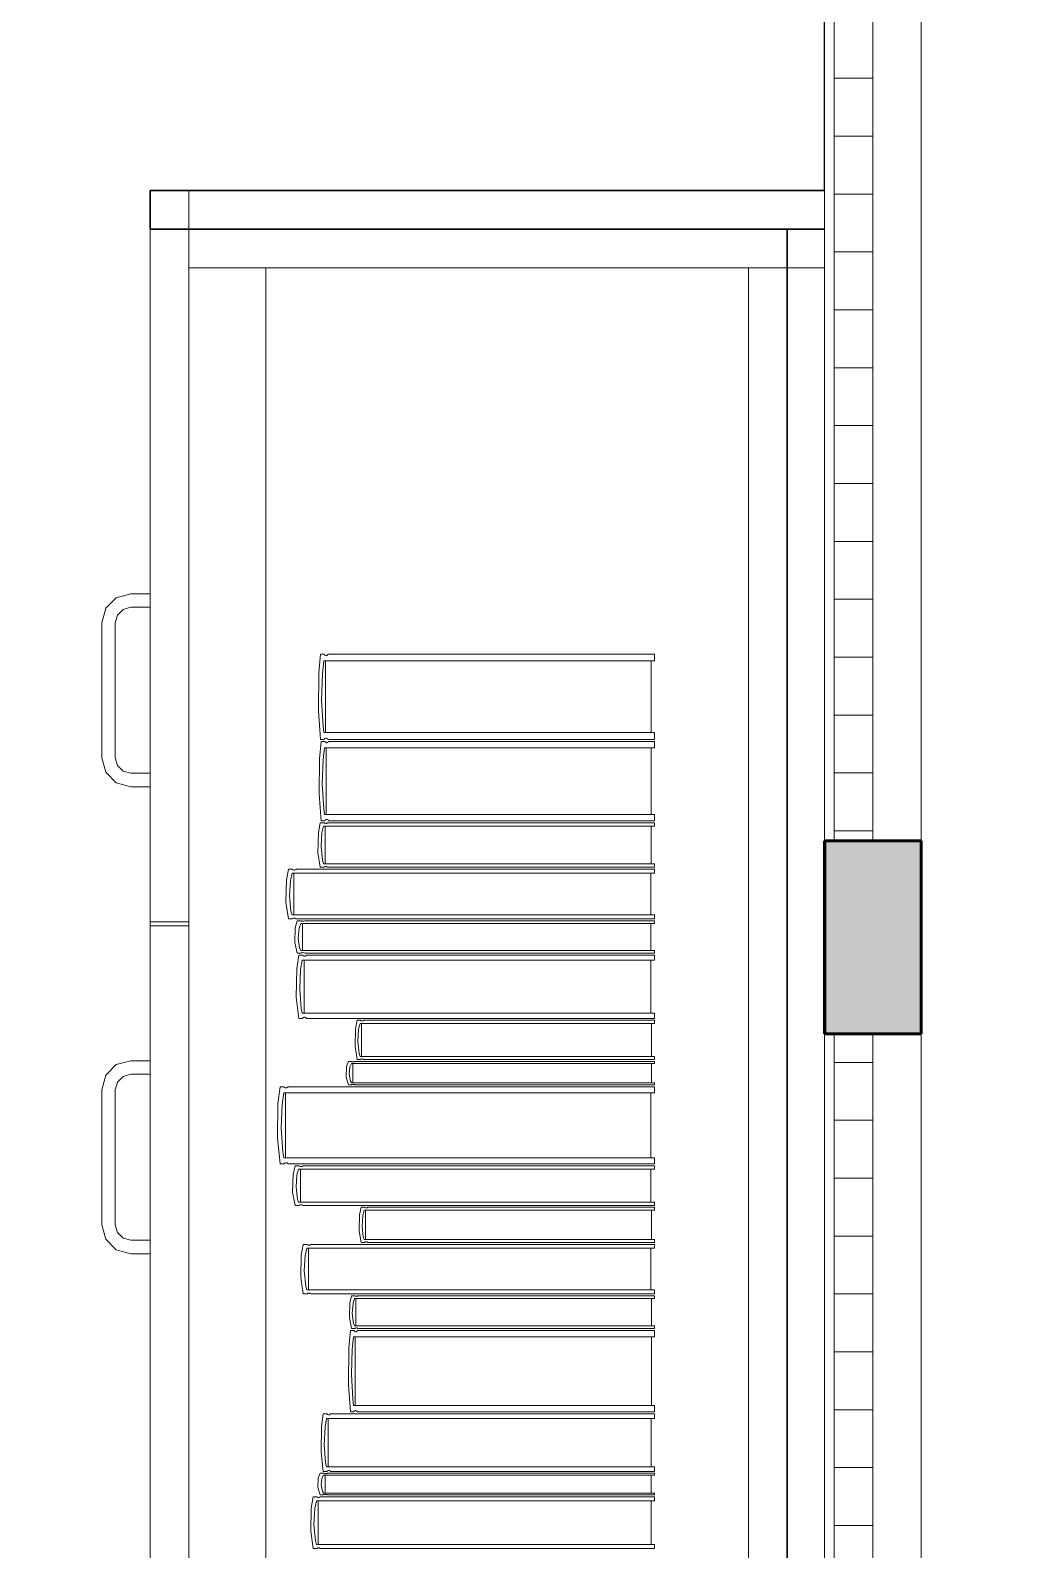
# Model space of a CAD drawing. Header units: inches. Extents: x -38 to 5698, y -33 to 92.
# Drawn here: x 211.709 to 212.224, y 13.758 to 14.545 of the extents above; entities that cross this region are included whole.
import ezdxf

# ---------------------------------------------------------------- set-up
doc = ezdxf.new("R2010")
doc.units = ezdxf.units.IN
doc.header["$MEASUREMENT"] = 0
doc.set_wipeout_variables(frame=1)
doc.linetypes.add('Wipeout_Contour', pattern=[1, 0, -1])
for name, color, linetype in [('02 _ ARQ _ ZON _ Espacio.3D', 7, 'Continuous'), ('Acabado - Muros', 7, 'Continuous'), ('Interior - Mobiliario', 7, 'Continuous')]:
    doc.layers.add(name, color=color, linetype=linetype)
pattern_1 = [(0, (185.000023, 3e-09), (0, 0.03), [])]

msp = doc.modelspace()

# ---------------------------------------------------------------- linework, layer by layer
at = {"layer": '02 _ ARQ _ ZON _ Espacio.3D', "color": 254, "linetype": 'Continuous', "lineweight": 0, "flags": 128}
for points in [[(208.57001, 16.1), (208.07001, 16.1), (208.07003, 17.35), (205.07001, 17.35), (205.07001, 6.44999), (207.52274, 6.45028), (207.52274, 7.7), (207.75274, 7.7), (208.07001, 7.7), (208.07001, 8.1), (208.57001, 8.1), (208.57001, 7.2), (207.66612, 7.2), (207.66612, 6.45), (212.11979, 6.45001), (212.11979, 7.7005), (212.11979, 17.34979), (208.96999, 17.34979), (208.96999, 16.90009), (208.57001, 16.9)], [(212.17001, 7.7005), (212.22521, 7.7005), (212.22495, 6.2005), (216.8495, 6.19969), (216.8495, 7.6997), (217.0795, 7.69965), (217.07956, 7.69965), (217.0795, 7.35001), (219.2295, 7.35), (219.22951, 17.15), (215.57001, 17.15), (215.57001, 16.9), (215.57001, 16.5), (215.07001, 16.5), (215.07001, 16.9), (215.07001, 17.34961), (212.17001, 17.34961)]]:
    msp.add_lwpolyline(points, close=True, dxfattribs=at)
at = {"layer": 'Interior - Mobiliario', "color": 175, "linetype": 'Continuous', "lineweight": 13}
for p, q in [((212.10058, 14.44184), (211.79058, 14.44184)), ((211.79058, 14.44184), (211.79058, 12.98184)), ((212.10058, 12.98184), (212.10058, 14.44184)), ((211.83058, 14.42184), (211.79058, 14.42184)), ((211.79058, 14.42184), (211.79058, 13.00184)), ((212.08058, 14.42184), (211.83058, 14.42184)), ((211.83058, 13.00184), (211.83058, 14.42184)), ((212.08058, 14.42184), (212.08058, 13.00184)), ((211.74759, 14.24534), (211.75308, 14.25083)), ((211.75308, 14.25083), (211.76058, 14.25284)), ((211.76058, 14.25284), (211.77058, 14.25284)), ((211.77058, 14.25284), (211.77058, 14.24584)), ((211.74558, 14.23784), (211.74759, 14.24534)), ((211.75658, 14.24477), (211.75365, 14.24184)), ((211.76058, 14.24584), (211.75658, 14.24477)), ((211.77058, 14.24584), (211.76058, 14.24584)), ((211.74558, 14.16784), (211.74558, 14.23784)), ((211.75365, 14.24184), (211.75258, 14.23784)), ((211.75258, 14.23784), (211.75258, 14.16784)), ((211.85896, 14.22157), (211.85801, 14.21188)), ((211.86084, 14.22157), (211.85896, 14.22157)), ((211.86093, 14.22139), (211.86084, 14.22157)), ((211.86115, 14.22113), (211.86093, 14.22139)), ((211.86139, 14.22094), (211.86115, 14.22113)), ((211.86164, 14.22084), (211.86139, 14.22094)), ((211.8619, 14.22083), (211.86164, 14.22084)), ((211.86215, 14.22091), (211.8619, 14.22083)), ((211.86239, 14.22108), (211.86215, 14.22091)), ((211.86261, 14.22133), (211.86239, 14.22108)), ((211.86275, 14.22157), (211.86261, 14.22133)), ((212.03192, 14.22157), (211.86275, 14.22157)), ((212.03192, 14.21803), (212.03192, 14.22157)), ((211.85801, 14.21188), (211.8578, 14.19212)), ((211.85945, 14.19781), (211.85989, 14.21141)), ((211.85989, 14.21141), (211.86069, 14.21803)), ((211.86069, 14.21803), (212.03192, 14.21803)), ((211.86155, 14.21803), (211.86155, 14.18092)), ((212.03019, 14.18092), (212.03019, 14.21803)), ((211.86018, 14.18427), (211.85945, 14.19781)), ((211.8578, 14.19212), (211.85896, 14.17738)), ((211.86069, 14.18092), (211.86018, 14.18427)), ((212.03192, 14.18092), (211.86069, 14.18092)), ((212.03192, 14.17738), (212.03192, 14.18092)), ((211.85931, 14.17638), (211.85836, 14.16736)), ((211.85896, 14.17738), (211.86084, 14.17738)), ((211.86118, 14.17638), (211.85931, 14.17638)), ((211.86024, 14.16693), (211.86103, 14.17309)), ((211.86084, 14.17738), (211.86098, 14.17762)), ((211.86098, 14.17762), (211.8612, 14.17787)), ((211.86103, 14.17309), (212.03192, 14.17309)), ((211.86128, 14.17622), (211.86118, 14.17638)), ((211.8612, 14.17787), (211.86145, 14.17804)), ((211.8615, 14.17597), (211.86128, 14.17622)), ((211.86145, 14.17804), (211.8617, 14.17812)), ((211.86173, 14.1758), (211.8615, 14.17597)), ((211.8617, 14.17812), (211.86195, 14.17811)), ((211.86198, 14.1757), (211.86173, 14.1758)), ((211.8619, 14.17309), (211.8619, 14.13852)), ((211.86195, 14.17811), (211.8622, 14.17801)), ((211.86224, 14.17569), (211.86198, 14.1757)), ((211.8622, 14.17801), (211.86244, 14.17782)), ((211.86249, 14.17577), (211.86224, 14.17569)), ((211.86244, 14.17782), (211.86266, 14.17755)), ((211.86273, 14.17593), (211.86249, 14.17577)), ((211.86266, 14.17755), (211.86275, 14.17738)), ((211.86295, 14.17616), (211.86273, 14.17593)), ((211.86275, 14.17738), (212.03192, 14.17738)), ((211.86309, 14.17638), (211.86295, 14.17616)), ((212.03192, 14.17638), (211.86309, 14.17638)), ((212.0302, 14.13852), (212.0302, 14.17309)), ((212.03192, 14.17309), (212.03192, 14.17638)), ((211.74759, 14.16034), (211.74558, 14.16784)), ((211.75258, 14.16784), (211.75365, 14.16384)), ((211.85836, 14.16736), (211.85815, 14.14895)), ((211.8598, 14.15426), (211.86024, 14.16693)), ((211.75308, 14.15485), (211.74759, 14.16034)), ((211.75365, 14.16384), (211.75658, 14.16091)), ((211.75658, 14.16091), (211.76058, 14.15984)), ((211.76058, 14.15984), (211.77058, 14.15984)), ((211.77058, 14.15984), (211.77058, 14.15284)), ((211.76058, 14.15284), (211.75308, 14.15485)), ((211.77058, 14.15284), (211.76058, 14.15284)), ((211.85815, 14.14895), (211.85931, 14.13522)), ((211.86052, 14.14164), (211.8598, 14.15426)), ((211.86103, 14.13852), (211.86052, 14.14164)), ((211.85872, 14.13422), (211.85777, 14.12916)), ((211.8606, 14.13422), (211.85872, 14.13422)), ((211.85931, 14.13522), (211.86118, 14.13522)), ((211.8607, 14.13413), (211.8606, 14.13422)), ((211.86092, 14.13399), (211.8607, 14.13413)), ((211.86115, 14.1339), (211.86092, 14.13399)), ((212.03192, 14.13852), (211.86103, 14.13852)), ((211.8614, 14.13384), (211.86115, 14.1339)), ((211.86118, 14.13522), (211.86132, 14.13544)), ((211.86132, 14.13544), (211.86155, 14.13568)), ((211.86166, 14.13384), (211.8614, 14.13384)), ((211.86155, 14.13568), (211.86179, 14.13584)), ((211.86191, 14.13388), (211.86166, 14.13384)), ((211.86179, 14.13584), (211.86204, 14.13591)), ((211.86215, 14.13397), (211.86191, 14.13388)), ((211.86204, 14.13591), (211.86229, 14.1359)), ((211.86238, 14.1341), (211.86215, 14.13397)), ((211.86229, 14.1359), (211.86254, 14.13581)), ((211.86252, 14.13422), (211.86238, 14.1341)), ((212.03192, 14.13422), (211.86252, 14.13422)), ((211.86254, 14.13581), (211.86278, 14.13563)), ((211.86278, 14.13563), (211.863, 14.13538)), ((211.863, 14.13538), (211.86309, 14.13522)), ((211.86309, 14.13522), (212.03192, 14.13522)), ((212.03192, 14.13522), (212.03192, 14.13852)), ((212.03192, 14.13238), (212.03192, 14.13422)), ((211.85777, 14.12916), (211.85755, 14.11883)), ((211.85921, 14.12181), (211.85965, 14.12892)), ((211.85965, 14.12892), (211.86045, 14.13238)), ((211.86045, 14.13238), (212.03192, 14.13238)), ((211.86132, 14.13238), (211.86132, 14.11298)), ((212.03019, 14.11298), (212.03019, 14.13238)), ((211.85755, 14.11883), (211.85872, 14.11113)), ((211.85994, 14.11473), (211.85921, 14.12181)), ((211.84222, 14.11013), (211.84119, 14.10449)), ((211.84429, 14.11013), (211.84222, 14.11013)), ((211.84439, 14.11003), (211.84429, 14.11013)), ((211.84463, 14.10987), (211.84439, 14.11003)), ((211.84489, 14.10977), (211.84463, 14.10987)), ((211.84517, 14.10971), (211.84489, 14.10977)), ((211.84545, 14.1097), (211.84517, 14.10971)), ((211.84572, 14.10975), (211.84545, 14.1097)), ((211.84599, 14.10985), (211.84572, 14.10975)), ((211.84623, 14.10999), (211.84599, 14.10985)), ((211.84639, 14.11013), (211.84623, 14.10999)), ((212.03192, 14.11013), (211.84639, 14.11013)), ((211.85872, 14.11113), (211.8606, 14.11113)), ((211.86045, 14.11298), (211.85994, 14.11473)), ((212.03192, 14.11298), (211.86045, 14.11298)), ((211.8606, 14.11113), (211.86074, 14.11126)), ((211.86074, 14.11126), (211.86097, 14.11139)), ((211.86097, 14.11139), (211.86121, 14.11147)), ((211.86121, 14.11147), (211.86146, 14.11152)), ((211.86146, 14.11152), (211.86172, 14.11151)), ((211.86172, 14.11151), (211.86197, 14.11146)), ((211.86197, 14.11146), (211.8622, 14.11136)), ((211.8622, 14.11136), (211.86242, 14.11122)), ((211.86242, 14.11122), (211.86252, 14.11113)), ((211.86252, 14.11113), (212.03192, 14.11113)), ((212.03192, 14.11113), (212.03192, 14.11298)), ((212.03192, 14.10807), (212.03192, 14.11013)), ((211.84119, 14.10449), (211.84095, 14.09297)), ((211.84277, 14.09629), (211.84325, 14.10422)), ((211.84325, 14.10422), (211.84412, 14.10807)), ((211.84412, 14.10807), (212.03192, 14.10807)), ((211.84507, 14.10807), (211.84507, 14.08645)), ((212.03003, 14.08645), (212.03003, 14.10807)), ((211.84356, 14.0884), (211.84277, 14.09629)), ((211.84095, 14.09297), (211.84222, 14.08439)), ((211.84412, 14.08645), (211.84356, 14.0884)), ((212.03192, 14.08645), (211.84412, 14.08645)), ((212.03192, 14.08439), (212.03192, 14.08645)), ((211.77058, 14.08284), (211.79058, 14.08284)), ((211.77058, 13.72184), (211.77058, 14.08084)), ((211.77058, 14.08084), (211.79058, 14.08084)), ((211.79058, 13.72184), (211.79058, 14.08084)), ((211.84222, 14.08439), (211.84429, 14.08439)), ((211.84429, 14.08439), (211.84444, 14.08453)), ((211.84444, 14.08453), (211.84469, 14.08468)), ((211.84469, 14.08468), (211.84495, 14.08477)), ((211.84495, 14.08477), (211.84523, 14.08482)), ((211.84523, 14.08482), (211.84551, 14.08481)), ((211.84551, 14.08481), (211.84578, 14.08476)), ((211.84575, 14.07971), (211.84552, 14.07222)), ((211.84677, 14.08339), (211.84575, 14.07971)), ((211.84578, 14.08476), (211.84604, 14.08465)), ((211.84604, 14.08465), (211.84628, 14.08449)), ((211.84628, 14.08449), (211.84639, 14.08439)), ((211.84639, 14.08439), (212.03192, 14.08439)), ((211.84878, 14.08339), (211.84677, 14.08339)), ((211.8473, 14.07438), (211.84777, 14.07954)), ((211.84777, 14.07954), (211.84862, 14.08205)), ((211.84862, 14.08205), (212.03192, 14.08205)), ((211.84888, 14.08332), (211.84878, 14.08339)), ((211.84912, 14.08322), (211.84888, 14.08332)), ((211.84937, 14.08315), (211.84912, 14.08322)), ((211.84964, 14.08311), (211.84937, 14.08315)), ((211.84954, 14.08205), (211.84954, 14.06797)), ((211.84991, 14.08311), (211.84964, 14.08311)), ((211.85018, 14.08314), (211.84991, 14.08311)), ((211.85044, 14.0832), (211.85018, 14.08314)), ((211.85068, 14.0833), (211.85044, 14.0832)), ((211.85083, 14.08339), (211.85068, 14.0833)), ((212.03192, 14.08339), (211.85083, 14.08339)), ((212.03007, 14.06797), (212.03007, 14.08205)), ((212.03192, 14.08205), (212.03192, 14.08339)), ((211.84552, 14.07222), (211.84677, 14.06662)), ((211.84807, 14.06924), (211.8473, 14.07438)), ((211.84758, 14.06562), (211.84657, 14.05843)), ((211.84677, 14.06662), (211.84878, 14.06662)), ((211.84959, 14.06562), (211.84758, 14.06562)), ((211.84862, 14.06797), (211.84807, 14.06924)), ((211.84858, 14.05809), (211.84943, 14.063)), ((212.03192, 14.06797), (211.84862, 14.06797)), ((211.84878, 14.06662), (211.84893, 14.06671)), ((211.84893, 14.06671), (211.84917, 14.06681)), ((211.84917, 14.06681), (211.84943, 14.06687)), ((211.84943, 14.06687), (211.8497, 14.0669)), ((211.84943, 14.063), (212.03192, 14.063)), ((211.84969, 14.0655), (211.84959, 14.06562)), ((211.84992, 14.0653), (211.84969, 14.0655)), ((211.8497, 14.0669), (211.84997, 14.0669)), ((211.85018, 14.06516), (211.84992, 14.0653)), ((211.84997, 14.0669), (211.85024, 14.06686)), ((211.85044, 14.06508), (211.85018, 14.06516)), ((211.85024, 14.06686), (211.85049, 14.06679)), ((211.85035, 14.063), (211.85035, 14.03545)), ((211.85071, 14.06508), (211.85044, 14.06508)), ((211.85049, 14.06679), (211.85073, 14.06669)), ((211.85098, 14.06514), (211.85071, 14.06508)), ((211.85073, 14.06669), (211.85083, 14.06662)), ((211.85083, 14.06662), (212.03192, 14.06662)), ((211.85124, 14.06526), (211.85098, 14.06514)), ((211.85148, 14.06545), (211.85124, 14.06526)), ((211.85163, 14.06562), (211.85148, 14.06545)), ((212.03192, 14.06562), (211.85163, 14.06562)), ((212.03008, 14.03545), (212.03008, 14.063)), ((212.03192, 14.06662), (212.03192, 14.06797)), ((212.03192, 14.063), (212.03192, 14.06562)), ((211.84657, 14.05843), (211.84635, 14.04376)), ((211.84811, 14.04799), (211.84858, 14.05809)), ((211.84888, 14.03794), (211.84811, 14.04799)), ((211.84635, 14.04376), (211.84758, 14.03283)), ((211.84758, 14.03283), (211.84959, 14.03283)), ((211.84943, 14.03545), (211.84888, 14.03794)), ((212.03192, 14.03545), (211.84943, 14.03545)), ((211.84959, 14.03283), (211.84974, 14.033)), ((211.84974, 14.033), (211.84998, 14.03319)), ((211.84998, 14.03319), (211.85023, 14.03331)), ((211.85023, 14.03331), (211.8505, 14.03337)), ((211.8505, 14.03337), (211.85077, 14.03337)), ((211.85077, 14.03337), (211.85104, 14.03329)), ((211.85104, 14.03329), (211.85129, 14.03315)), ((211.85129, 14.03315), (211.85153, 14.03295)), ((211.85153, 14.03295), (211.85163, 14.03283)), ((211.85163, 14.03283), (212.03192, 14.03283)), ((211.87781, 14.03183), (211.87697, 14.02736)), ((211.87949, 14.03183), (211.87781, 14.03183)), ((211.87957, 14.03175), (211.87949, 14.03183)), ((211.87977, 14.03162), (211.87957, 14.03175)), ((211.87998, 14.03154), (211.87977, 14.03162)), ((211.8802, 14.03149), (211.87998, 14.03154)), ((211.88043, 14.03149), (211.8802, 14.03149)), ((211.88065, 14.03152), (211.88043, 14.03149)), ((211.88087, 14.0316), (211.88065, 14.03152)), ((211.88107, 14.03172), (211.88087, 14.0316)), ((211.88119, 14.03183), (211.88107, 14.03172)), ((212.03192, 14.03183), (211.88119, 14.03183)), ((212.03192, 14.03283), (212.03192, 14.03545)), ((212.03192, 14.0302), (212.03192, 14.03183)), ((211.87697, 14.02736), (211.87678, 14.01824)), ((211.87825, 14.02087), (211.87864, 14.02714)), ((211.87864, 14.02714), (211.87935, 14.0302)), ((211.87935, 14.0302), (212.03192, 14.0302)), ((211.88012, 14.0302), (211.88012, 14.01308)), ((212.03038, 14.01308), (212.03038, 14.0302)), ((211.87678, 14.01824), (211.87781, 14.01145)), ((211.87889, 14.01462), (211.87825, 14.02087)), ((211.87935, 14.01308), (211.87889, 14.01462)), ((211.75308, 14.00883), (211.74759, 14.00334)), ((211.76058, 14.01084), (211.75308, 14.00883)), ((211.77058, 14.01084), (211.76058, 14.01084)), ((211.77058, 14.00384), (211.77058, 14.01084)), ((211.87243, 14.00781), (211.87223, 14.00242)), ((211.8733, 14.01045), (211.87243, 14.00781)), ((211.87502, 14.01045), (211.8733, 14.01045)), ((211.87375, 14.00398), (211.87416, 14.00768)), ((211.87416, 14.00768), (211.87488, 14.00948)), ((211.87488, 14.00948), (212.03192, 14.00948)), ((211.87511, 14.0104), (211.87502, 14.01045)), ((211.87531, 14.01033), (211.87511, 14.0104)), ((211.87553, 14.01028), (211.87531, 14.01033)), ((211.87576, 14.01025), (211.87553, 14.01028)), ((211.87568, 14.00948), (211.87568, 13.99937)), ((211.87599, 14.01025), (211.87576, 14.01025)), ((211.87622, 14.01027), (211.87599, 14.01025)), ((211.87644, 14.01031), (211.87622, 14.01027)), ((211.87665, 14.01038), (211.87644, 14.01031)), ((211.87678, 14.01045), (211.87665, 14.01038)), ((212.03192, 14.01045), (211.87678, 14.01045)), ((211.87781, 14.01145), (211.87949, 14.01145)), ((212.03192, 14.01308), (211.87935, 14.01308)), ((211.87949, 14.01145), (211.87961, 14.01156)), ((211.87961, 14.01156), (211.87981, 14.01167)), ((211.87981, 14.01167), (211.88003, 14.01175)), ((211.88003, 14.01175), (211.88025, 14.01179)), ((211.88025, 14.01179), (211.88048, 14.01178)), ((211.88048, 14.01178), (211.8807, 14.01174)), ((211.8807, 14.01174), (211.88091, 14.01165)), ((211.88091, 14.01165), (211.88111, 14.01153)), ((211.88111, 14.01153), (211.88119, 14.01145)), ((211.88119, 14.01145), (212.03192, 14.01145)), ((212.03034, 13.99937), (212.03034, 14.00948)), ((212.03192, 14.01145), (212.03192, 14.01308)), ((212.03192, 14.00948), (212.03192, 14.01045)), ((211.74759, 14.00334), (211.74558, 13.99584)), ((211.75258, 13.99584), (211.75365, 13.99984)), ((211.75365, 13.99984), (211.75658, 14.00277)), ((211.75658, 14.00277), (211.76058, 14.00384)), ((211.76058, 14.00384), (211.77058, 14.00384)), ((211.87223, 14.00242), (211.8733, 13.99841)), ((211.87441, 14.00028), (211.87375, 14.00398)), ((211.87488, 13.99937), (211.87441, 14.00028)), ((212.03192, 13.99937), (211.87488, 13.99937)), ((212.03192, 13.99841), (212.03192, 13.99937)), ((211.74558, 13.99584), (211.74558, 13.92584)), ((211.75258, 13.92584), (211.75258, 13.99584)), ((211.83791, 13.99741), (211.83685, 13.98862)), ((211.84002, 13.99741), (211.83791, 13.99741)), ((211.83896, 13.98821), (211.83985, 13.9942)), ((211.83985, 13.9942), (212.03192, 13.9942)), ((211.84013, 13.99725), (211.84002, 13.99741)), ((211.84038, 13.99701), (211.84013, 13.99725)), ((211.84064, 13.99684), (211.84038, 13.99701)), ((211.84092, 13.99675), (211.84064, 13.99684)), ((211.84082, 13.9942), (211.84082, 13.96056)), ((211.84121, 13.99674), (211.84092, 13.99675)), ((211.84149, 13.99681), (211.84121, 13.99674)), ((211.84176, 13.99696), (211.84149, 13.99681)), ((211.84201, 13.99719), (211.84176, 13.99696)), ((211.84217, 13.99741), (211.84201, 13.99719)), ((212.03192, 13.99741), (211.84217, 13.99741)), ((211.8733, 13.99841), (211.87502, 13.99841)), ((211.87502, 13.99841), (211.87515, 13.99847)), ((211.87515, 13.99847), (211.87536, 13.99854)), ((211.87536, 13.99854), (211.87558, 13.99859)), ((211.87558, 13.99859), (211.87581, 13.99861)), ((211.87581, 13.99861), (211.87604, 13.99861)), ((211.87604, 13.99861), (211.87627, 13.99858)), ((211.87627, 13.99858), (211.87649, 13.99853)), ((211.87649, 13.99853), (211.87669, 13.99846)), ((211.87669, 13.99846), (211.87678, 13.99841)), ((211.87678, 13.99841), (212.03192, 13.99841)), ((212.02998, 13.96056), (212.02998, 13.9942)), ((212.03192, 13.9942), (212.03192, 13.99741)), ((211.83685, 13.98862), (211.83661, 13.97071)), ((211.83847, 13.97588), (211.83896, 13.98821)), ((211.83928, 13.9636), (211.83847, 13.97588)), ((211.83661, 13.97071), (211.83791, 13.95736)), ((211.83985, 13.96056), (211.83928, 13.9636)), ((212.03192, 13.96056), (211.83985, 13.96056)), ((212.03192, 13.95736), (212.03192, 13.96056)), ((211.83791, 13.95736), (211.84002, 13.95736)), ((211.84002, 13.95736), (211.84018, 13.95757)), ((211.84018, 13.95757), (211.84043, 13.9578)), ((211.84043, 13.9578), (211.8407, 13.95795)), ((211.8407, 13.95795), (211.84099, 13.95802)), ((211.84099, 13.95802), (211.84127, 13.95802)), ((211.84127, 13.95802), (211.84155, 13.95792)), ((211.84155, 13.95792), (211.84182, 13.95775)), ((211.84182, 13.95775), (211.84206, 13.95751)), ((211.84206, 13.95751), (211.84217, 13.95736)), ((211.84217, 13.95736), (212.03192, 13.95736)), ((211.84467, 13.95187), (211.84443, 13.94273)), ((211.84568, 13.95636), (211.84467, 13.95187)), ((211.84771, 13.95636), (211.84568, 13.95636)), ((211.84622, 13.94536), (211.84669, 13.95166)), ((211.84669, 13.95166), (211.84755, 13.95472)), ((211.84755, 13.95472), (212.03192, 13.95472)), ((211.84781, 13.95628), (211.84771, 13.95636)), ((211.84805, 13.95615), (211.84781, 13.95628)), ((211.8483, 13.95606), (211.84805, 13.95615)), ((211.84857, 13.95602), (211.8483, 13.95606)), ((211.84848, 13.95472), (211.84848, 13.93754)), ((211.84885, 13.95601), (211.84857, 13.95602)), ((211.84912, 13.95605), (211.84885, 13.95601)), ((211.84938, 13.95613), (211.84912, 13.95605)), ((211.84962, 13.95625), (211.84938, 13.95613)), ((211.84977, 13.95636), (211.84962, 13.95625)), ((212.03192, 13.95636), (211.84977, 13.95636)), ((212.03006, 13.93754), (212.03006, 13.95472)), ((212.03192, 13.95472), (212.03192, 13.95636)), ((211.84699, 13.93909), (211.84622, 13.94536)), ((211.84443, 13.94273), (211.84568, 13.93591)), ((211.84568, 13.93591), (211.84771, 13.93591)), ((211.84755, 13.93754), (211.84699, 13.93909)), ((212.03192, 13.93754), (211.84755, 13.93754)), ((211.84771, 13.93591), (211.84786, 13.93602)), ((211.84786, 13.93602), (211.8481, 13.93613)), ((211.8481, 13.93613), (211.84836, 13.93621)), ((211.84836, 13.93621), (211.84863, 13.93625)), ((211.84863, 13.93625), (211.84891, 13.93624)), ((211.84891, 13.93624), (211.84918, 13.9362)), ((211.84918, 13.9362), (211.84943, 13.93611)), ((211.84943, 13.93611), (211.84967, 13.93598)), ((211.84967, 13.93598), (211.84977, 13.93591)), ((211.84977, 13.93591), (212.03192, 13.93591)), ((212.03192, 13.93591), (212.03192, 13.93754)), ((211.87914, 13.93092), (211.87895, 13.92278)), ((211.87997, 13.93491), (211.87914, 13.93092)), ((211.88162, 13.93491), (211.87997, 13.93491)), ((211.88041, 13.92513), (211.88079, 13.93073)), ((211.88079, 13.93073), (211.88149, 13.93345)), ((211.88149, 13.93345), (212.03192, 13.93345)), ((211.88171, 13.93484), (211.88162, 13.93491)), ((211.8819, 13.93472), (211.88171, 13.93484)), ((211.88211, 13.93465), (211.8819, 13.93472)), ((211.88233, 13.93461), (211.88211, 13.93465)), ((211.88225, 13.93345), (211.88225, 13.91817)), ((211.88255, 13.9346), (211.88233, 13.93461)), ((211.88277, 13.93463), (211.88255, 13.9346)), ((211.88299, 13.9347), (211.88277, 13.93463)), ((211.88318, 13.93481), (211.88299, 13.9347)), ((211.88331, 13.93491), (211.88318, 13.93481)), ((212.03192, 13.93491), (211.88331, 13.93491)), ((212.0304, 13.91817), (212.0304, 13.93345)), ((212.03192, 13.93345), (212.03192, 13.93491)), ((211.74558, 13.92584), (211.74759, 13.91834)), ((211.75365, 13.92184), (211.75258, 13.92584)), ((211.75658, 13.91891), (211.75365, 13.92184)), ((211.87895, 13.92278), (211.87997, 13.91671)), ((211.88104, 13.91955), (211.88041, 13.92513)), ((211.74759, 13.91834), (211.75308, 13.91285)), ((211.75308, 13.91285), (211.76058, 13.91084)), ((211.76058, 13.91784), (211.75658, 13.91891)), ((211.77058, 13.91784), (211.76058, 13.91784)), ((211.77058, 13.91084), (211.77058, 13.91784)), ((211.84994, 13.91571), (211.84894, 13.91009)), ((211.85192, 13.91571), (211.84994, 13.91571)), ((211.85092, 13.90982), (211.85176, 13.91366)), ((211.85176, 13.91366), (212.03192, 13.91366)), ((211.85202, 13.91561), (211.85192, 13.91571)), ((211.85225, 13.91546), (211.85202, 13.91561)), ((211.8525, 13.91535), (211.85225, 13.91546)), ((211.85276, 13.91529), (211.8525, 13.91535)), ((211.85267, 13.91366), (211.85267, 13.89211)), ((211.85303, 13.91528), (211.85276, 13.91529)), ((211.85329, 13.91533), (211.85303, 13.91528)), ((211.85355, 13.91543), (211.85329, 13.91533)), ((211.85378, 13.91557), (211.85355, 13.91543)), ((211.85393, 13.91571), (211.85378, 13.91557)), ((212.03192, 13.91571), (211.85393, 13.91571)), ((211.87997, 13.91671), (211.88162, 13.91671)), ((211.88149, 13.91817), (211.88104, 13.91955)), ((212.03192, 13.91817), (211.88149, 13.91817)), ((211.88162, 13.91671), (211.88175, 13.91681)), ((211.88175, 13.91681), (211.88194, 13.91691)), ((211.88194, 13.91691), (211.88216, 13.91698)), ((211.88216, 13.91698), (211.88238, 13.91702)), ((211.88238, 13.91702), (211.8826, 13.91701)), ((211.8826, 13.91701), (211.88282, 13.91697)), ((211.88282, 13.91697), (211.88303, 13.91689)), ((211.88303, 13.91689), (211.88322, 13.91678)), ((211.88322, 13.91678), (211.88331, 13.91671)), ((211.88331, 13.91671), (212.03192, 13.91671)), ((212.0301, 13.89211), (212.0301, 13.91366)), ((212.03192, 13.91671), (212.03192, 13.91817)), ((212.03192, 13.91366), (212.03192, 13.91571)), ((211.76058, 13.91084), (211.77058, 13.91084)), ((211.84894, 13.91009), (211.84871, 13.89861)), ((211.85046, 13.90192), (211.85092, 13.90982)), ((211.84871, 13.89861), (211.84994, 13.89006)), ((211.85122, 13.89406), (211.85046, 13.90192)), ((211.84994, 13.89006), (211.85192, 13.89006)), ((211.85176, 13.89211), (211.85122, 13.89406)), ((212.03192, 13.89211), (211.85176, 13.89211)), ((211.85192, 13.89006), (211.85207, 13.8902)), ((211.85207, 13.8902), (211.8523, 13.89034)), ((211.8523, 13.89034), (211.85255, 13.89044)), ((211.85255, 13.89044), (211.85282, 13.89049)), ((211.85282, 13.89049), (211.85309, 13.89048)), ((211.85309, 13.89048), (211.85335, 13.89042)), ((211.85335, 13.89042), (211.8536, 13.89031)), ((211.8536, 13.89031), (211.85383, 13.89016)), ((211.85383, 13.89016), (211.85393, 13.89006)), ((211.85393, 13.89006), (212.03192, 13.89006)), ((211.87487, 13.88906), (211.87401, 13.88533)), ((211.87658, 13.88906), (211.87487, 13.88906)), ((211.87667, 13.88899), (211.87658, 13.88906)), ((211.87686, 13.88889), (211.87667, 13.88899)), ((211.87708, 13.88882), (211.87686, 13.88889)), ((211.87731, 13.88878), (211.87708, 13.88882)), ((211.87754, 13.88877), (211.87731, 13.88878)), ((211.87777, 13.88881), (211.87754, 13.88877)), ((211.87799, 13.88887), (211.87777, 13.88881)), ((211.87819, 13.88897), (211.87799, 13.88887)), ((211.87832, 13.88906), (211.87819, 13.88897)), ((212.03192, 13.88906), (211.87832, 13.88906)), ((212.03192, 13.89006), (212.03192, 13.89211)), ((212.03192, 13.8877), (212.03192, 13.88906)), ((211.87401, 13.88533), (211.87382, 13.87774)), ((211.87532, 13.87993), (211.87572, 13.88516)), ((211.87572, 13.88516), (211.87644, 13.8877)), ((211.87644, 13.8877), (212.03192, 13.8877)), ((211.87723, 13.8877), (211.87723, 13.87344)), ((212.03035, 13.87344), (212.03035, 13.8877)), ((211.87382, 13.87774), (211.87487, 13.87208)), ((211.87598, 13.87472), (211.87532, 13.87993)), ((211.87644, 13.87344), (211.87598, 13.87472)), ((212.03192, 13.87344), (211.87644, 13.87344)), ((212.03192, 13.87208), (212.03192, 13.87344)), ((211.87448, 13.87108), (211.87362, 13.86182)), ((211.8762, 13.87108), (211.87448, 13.87108)), ((211.87487, 13.87208), (211.87658, 13.87208)), ((211.87534, 13.86138), (211.87606, 13.8677)), ((211.87606, 13.8677), (212.03192, 13.8677)), ((211.87628, 13.87091), (211.8762, 13.87108)), ((211.87648, 13.87066), (211.87628, 13.87091)), ((211.8767, 13.87048), (211.87648, 13.87066)), ((211.87658, 13.87208), (211.87671, 13.87217)), ((211.87693, 13.87038), (211.8767, 13.87048)), ((211.87671, 13.87217), (211.87691, 13.87227)), ((211.87685, 13.8677), (211.87685, 13.83226)), ((211.87691, 13.87227), (211.87713, 13.87233)), ((211.87716, 13.87037), (211.87693, 13.87038)), ((211.87713, 13.87233), (211.87736, 13.87236)), ((211.87739, 13.87045), (211.87716, 13.87037)), ((211.87736, 13.87236), (211.87759, 13.87236)), ((211.87761, 13.87061), (211.87739, 13.87045)), ((211.87759, 13.87236), (211.87782, 13.87232)), ((211.87781, 13.87085), (211.87761, 13.87061)), ((211.87794, 13.87108), (211.87781, 13.87085)), ((211.87782, 13.87232), (211.87803, 13.87225)), ((212.03192, 13.87108), (211.87794, 13.87108)), ((211.87803, 13.87225), (211.87823, 13.87214)), ((211.87823, 13.87214), (211.87832, 13.87208)), ((211.87832, 13.87208), (212.03192, 13.87208)), ((212.03035, 13.83226), (212.03035, 13.8677)), ((212.03192, 13.8677), (212.03192, 13.87108)), ((211.87362, 13.86182), (211.87343, 13.84295)), ((211.87493, 13.8484), (211.87534, 13.86138)), ((211.87343, 13.84295), (211.87448, 13.82888)), ((211.87559, 13.83546), (211.87493, 13.8484)), ((211.87606, 13.83226), (211.87559, 13.83546)), ((211.86033, 13.82788), (211.85939, 13.82134)), ((211.86219, 13.82788), (211.86033, 13.82788)), ((211.86229, 13.82777), (211.86219, 13.82788)), ((211.8625, 13.82759), (211.86229, 13.82777)), ((211.86274, 13.82746), (211.8625, 13.82759)), ((211.86299, 13.82739), (211.86274, 13.82746)), ((211.86324, 13.82738), (211.86299, 13.82739)), ((211.86349, 13.82744), (211.86324, 13.82738)), ((211.86373, 13.82755), (211.86349, 13.82744)), ((211.86395, 13.82772), (211.86373, 13.82755)), ((211.86409, 13.82788), (211.86395, 13.82772)), ((212.03192, 13.82788), (211.86409, 13.82788)), ((211.87448, 13.82888), (211.8762, 13.82888)), ((212.03192, 13.83226), (211.87606, 13.83226)), ((211.8762, 13.82888), (211.87633, 13.82911)), ((211.87633, 13.82911), (211.87653, 13.82935)), ((211.87653, 13.82935), (211.87675, 13.82951)), ((211.87675, 13.82951), (211.87698, 13.82959)), ((211.87698, 13.82959), (211.87721, 13.82958)), ((211.87721, 13.82958), (211.87744, 13.82948)), ((211.87744, 13.82948), (211.87765, 13.8293)), ((211.87765, 13.8293), (211.87785, 13.82905)), ((211.87785, 13.82905), (211.87794, 13.82888)), ((211.87794, 13.82888), (212.03192, 13.82888)), ((212.03192, 13.82888), (212.03192, 13.83226)), ((212.03192, 13.8255), (212.03192, 13.82788)), ((211.85939, 13.82134), (211.85917, 13.808)), ((211.86082, 13.81185), (211.86125, 13.82103)), ((211.86125, 13.82103), (211.86204, 13.8255)), ((211.86204, 13.8255), (212.03192, 13.8255)), ((211.8629, 13.8255), (211.8629, 13.80044)), ((212.03021, 13.80044), (212.03021, 13.8255)), ((211.86153, 13.8027), (211.86082, 13.81185)), ((211.85917, 13.808), (211.86033, 13.79805)), ((211.86204, 13.80044), (211.86153, 13.8027)), ((211.8577, 13.79461), (211.85749, 13.78964)), ((211.85865, 13.79705), (211.8577, 13.79461)), ((211.86054, 13.79705), (211.85865, 13.79705)), ((211.85915, 13.79107), (211.85959, 13.7945)), ((211.85959, 13.7945), (211.86039, 13.79616)), ((211.86033, 13.79805), (211.86219, 13.79805)), ((211.86039, 13.79616), (212.03192, 13.79616)), ((211.86063, 13.79701), (211.86054, 13.79705)), ((211.86085, 13.79694), (211.86063, 13.79701)), ((211.86109, 13.79689), (211.86085, 13.79694)), ((211.86134, 13.79687), (211.86109, 13.79689)), ((211.86125, 13.79616), (211.86125, 13.78682)), ((211.8616, 13.79686), (211.86134, 13.79687)), ((211.86185, 13.79688), (211.8616, 13.79686)), ((211.86209, 13.79693), (211.86185, 13.79688)), ((212.03192, 13.80044), (211.86204, 13.80044)), ((211.86231, 13.79699), (211.86209, 13.79693)), ((211.86219, 13.79805), (211.86233, 13.79821)), ((211.86245, 13.79705), (211.86231, 13.79699)), ((211.86233, 13.79821), (211.86255, 13.79838)), ((212.03192, 13.79705), (211.86245, 13.79705)), ((211.86255, 13.79838), (211.86279, 13.79849)), ((211.86279, 13.79849), (211.86304, 13.79855)), ((211.86304, 13.79855), (211.8633, 13.79854)), ((211.8633, 13.79854), (211.86354, 13.79847)), ((211.86354, 13.79847), (211.86378, 13.79835)), ((211.86378, 13.79835), (211.864, 13.79816)), ((211.864, 13.79816), (211.86409, 13.79805)), ((211.86409, 13.79805), (212.03192, 13.79805)), ((212.03019, 13.78682), (212.03019, 13.79616)), ((212.03192, 13.79805), (212.03192, 13.80044)), ((212.03192, 13.79616), (212.03192, 13.79705)), ((211.85749, 13.78964), (211.85865, 13.78593)), ((211.85987, 13.78767), (211.85915, 13.79107)), ((211.86039, 13.78682), (211.85987, 13.78767)), ((212.03192, 13.78682), (211.86039, 13.78682)), ((212.03192, 13.78593), (212.03192, 13.78682)), ((211.85404, 13.77903), (211.85382, 13.76699)), ((211.855, 13.78493), (211.85404, 13.77903)), ((211.85693, 13.78493), (211.855, 13.78493)), ((211.85551, 13.77046), (211.85596, 13.77875)), ((211.85596, 13.77875), (211.85677, 13.78278)), ((211.85677, 13.78278), (212.03192, 13.78278)), ((211.85703, 13.78483), (211.85693, 13.78493)), ((211.85725, 13.78467), (211.85703, 13.78483)), ((211.85749, 13.78455), (211.85725, 13.78467)), ((211.85775, 13.78449), (211.85749, 13.78455)), ((212.03015, 13.78278), (211.85766, 13.78278)), ((211.85766, 13.78278), (211.85766, 13.76016)), ((211.85801, 13.78448), (211.85775, 13.78449)), ((211.85827, 13.78453), (211.85801, 13.78448)), ((211.85851, 13.78464), (211.85827, 13.78453)), ((211.85874, 13.78479), (211.85851, 13.78464)), ((211.85865, 13.78593), (211.86054, 13.78593)), ((211.85889, 13.78493), (211.85874, 13.78479)), ((212.03192, 13.78493), (211.85889, 13.78493)), ((211.86054, 13.78593), (211.86068, 13.78599)), ((211.86068, 13.78599), (211.8609, 13.78606)), ((211.8609, 13.78606), (211.86114, 13.7861)), ((211.86114, 13.7861), (211.8614, 13.78612)), ((211.8614, 13.78612), (211.86165, 13.78612)), ((211.86165, 13.78612), (211.8619, 13.78609)), ((211.8619, 13.78609), (211.86214, 13.78605)), ((211.86214, 13.78605), (211.86236, 13.78598)), ((211.86236, 13.78598), (211.86245, 13.78593)), ((211.86245, 13.78593), (212.03192, 13.78593)), ((212.03015, 13.76016), (212.03015, 13.78278)), ((212.03192, 13.78278), (212.03192, 13.78493)), ((211.85625, 13.7622), (211.85551, 13.77046)), ((211.85382, 13.76699), (211.855, 13.75801)), ((211.855, 13.75801), (211.85693, 13.75801)), ((211.85677, 13.76016), (211.85625, 13.7622)), ((212.03192, 13.76016), (211.85677, 13.76016)), ((211.85693, 13.75801), (211.85707, 13.75815)), ((211.85707, 13.75815), (211.8573, 13.7583)), ((211.8573, 13.7583), (211.85755, 13.75841)), ((211.85755, 13.75841), (211.85781, 13.75846)), ((211.85766, 13.76016), (212.03015, 13.76016)), ((211.85781, 13.75846), (211.85807, 13.75845)), ((211.85807, 13.75845), (211.85832, 13.75839)), ((211.85832, 13.75839), (211.85857, 13.75827)), ((211.85857, 13.75827), (211.85879, 13.75811)), ((211.85879, 13.75811), (211.85889, 13.75801)), ((211.85889, 13.75801), (212.03192, 13.75801)), ((212.03192, 13.75801), (212.03192, 13.76016))]:
    msp.add_line(p, q, dxfattribs=at)

# ---------------------------------------------------------------- next in the draw order: wipeouts: each hides what was drawn before it
at = {"color": 254, "linetype": 'Wipeout_Contour', "lineweight": 0, "ltscale": 6541.145324}
msp.add_wipeout([(212.10058, 14.44184), (212.10058, 12.98184), (212.12058, 12.98184), (212.12058, 14.44184)], dxfattribs=at).dxf.layer = 'Interior - Mobiliario'

# ---------------------------------------------------------------- next in the draw order: linework, layer by layer
at = {"layer": 'Interior - Mobiliario', "color": 175, "linetype": 'Continuous', "lineweight": 30}
for p, q in [((212.10058, 14.44184), (212.12058, 14.44184)), ((212.10058, 12.98184), (212.10058, 14.44184)), ((212.12058, 12.98184), (212.12058, 14.44184))]:
    msp.add_line(p, q, dxfattribs=at)
at = {"layer": 'Interior - Mobiliario', "color": 175, "linetype": 'Continuous', "lineweight": 13}
for p, q in [((212.12058, 14.44184), (212.10058, 14.44184)), ((212.10058, 14.44184), (212.10058, 12.98184)), ((212.12058, 12.98184), (212.12058, 14.44184)), ((212.12058, 14.42184), (212.08058, 14.42184)), ((212.12058, 13.00184), (212.12058, 14.42184))]:
    msp.add_line(p, q, dxfattribs=at)

# ---------------------------------------------------------------- next in the draw order: wipeouts: each hides what was drawn before it
at = {"color": 254, "linetype": 'Wipeout_Contour', "lineweight": 0, "ltscale": 6540.510193}
msp.add_wipeout([(211.77058, 14.46184), (211.77058, 14.44184), (212.12058, 14.44184), (212.12058, 14.46184)], dxfattribs=at).dxf.layer = 'Interior - Mobiliario'

# ---------------------------------------------------------------- next in the draw order: linework, layer by layer
at = {"layer": 'Interior - Mobiliario', "color": 175, "linetype": 'Continuous', "lineweight": 30}
for p, q in [((211.77058, 14.46184), (212.12058, 14.46184)), ((211.77058, 14.44184), (211.77058, 14.46184)), ((212.12058, 14.44184), (212.12058, 14.46184)), ((211.77058, 14.44184), (212.12058, 14.44184))]:
    msp.add_line(p, q, dxfattribs=at)
at = {"layer": 'Interior - Mobiliario', "color": 175, "linetype": 'Continuous', "lineweight": 13}
for p, q in [((212.12058, 14.46184), (211.77058, 14.46184)), ((211.77058, 14.46184), (211.77058, 14.44184)), ((211.77058, 14.46184), (212.12058, 14.46184)), ((211.77058, 12.96184), (211.77058, 14.46184)), ((212.12058, 14.46184), (211.79058, 14.46184)), ((211.79058, 14.46184), (211.79058, 14.42184)), ((212.12058, 14.44184), (212.12058, 14.46184)), ((212.12058, 14.42184), (212.12058, 14.46184)), ((212.12058, 14.46184), (212.12058, 12.96184)), ((211.77058, 14.44184), (212.12058, 14.44184)), ((212.12058, 14.44184), (211.77058, 14.44184)), ((211.77058, 14.44184), (211.77058, 12.98184)), ((212.10058, 14.44184), (211.77058, 14.44184)), ((211.77058, 14.44184), (211.77058, 12.98184)), ((211.77058, 14.44184), (211.77058, 14.08284)), ((211.77058, 14.44184), (211.79058, 14.44184)), ((212.10058, 14.44184), (211.79058, 14.44184)), ((211.79058, 14.44184), (211.79058, 12.98184)), ((212.10058, 14.44184), (211.79058, 14.44184)), ((211.79058, 14.44184), (211.79058, 12.98184)), ((211.79058, 14.44184), (211.79058, 14.08284)), ((212.10058, 12.98184), (212.10058, 14.44184)), ((212.10058, 12.98184), (212.10058, 14.44184)), ((212.10058, 12.98184), (212.10058, 14.44184)), ((212.12058, 12.98184), (212.12058, 14.44184))]:
    msp.add_line(p, q, dxfattribs=at)

# ---------------------------------------------------------------- next in the draw order: wipeouts: each hides what was drawn before it
at = {"color": 254, "linetype": 'Wipeout_Contour', "lineweight": 0, "ltscale": 9811.730103}
msp.add_wipeout([(212.12001, 16.25837), (212.12001, 14.12487), (212.17001, 14.12487), (212.17001, 16.27487), (212.15301, 16.27487), (212.15301, 16.25837)], dxfattribs=at).dxf.layer = 'Acabado - Muros'
at = {"color": 254, "linetype": 'Wipeout_Contour', "lineweight": 0, "ltscale": 9811.560455}
msp.add_wipeout([(212.17001, 14.02487), (212.12001, 14.02487), (212.12001, 11.89137), (212.15301, 11.89137), (212.15301, 11.87487), (212.17001, 11.87487)], dxfattribs=at).dxf.layer = 'Acabado - Muros'

# ---------------------------------------------------------------- next in the draw order: linework, layer by layer
at = {"layer": 'Acabado - Muros', "color": 7, "linetype": 'Continuous', "lineweight": 60}
for p, q in [((212.12001, 14.12487), (212.12001, 14.02487)), ((212.17001, 14.12487), (212.17001, 14.02487))]:
    msp.add_line(p, q, dxfattribs=at)
at = {"layer": 'Acabado - Muros', "color": 251, "linetype": 'Continuous', "lineweight": 13, "flags": 128}
for points in [[(212.17001, 14.12486), (212.17001, 16.27487), (212.17001, 17.3)], [(212.12001, 14.12487), (212.12001, 16.25837)], [(212.12001, 11.89137), (212.12001, 14.02487)], [(212.17001, 9.72486), (212.17001, 11.87487), (212.17001, 14.02487)]]:
    msp.add_lwpolyline(points, dxfattribs=at)

# ---------------------------------------------------------------- next in the draw order: wipeouts: each hides what was drawn before it
at = {"color": 254, "linetype": 'Wipeout_Contour', "lineweight": 0, "ltscale": 6541.296082}
msp.add_wipeout([(212.12501, 16.25837), (212.12501, 14.12487), (212.14501, 14.12487), (212.14501, 16.25837)], dxfattribs=at).dxf.layer = 'Acabado - Muros'
at = {"color": 254, "linetype": 'Wipeout_Contour', "lineweight": 0, "ltscale": 6541.219193}
msp.add_wipeout([(212.12501, 14.02487), (212.12501, 11.89137), (212.14501, 11.89137), (212.14501, 14.02487)], dxfattribs=at).dxf.layer = 'Acabado - Muros'

# ---------------------------------------------------------------- next in the draw order: hatches: boundary and pattern name
at = {"layer": 'Acabado - Muros', "linetype": 'Continuous', "lineweight": 0}
h = msp.add_hatch(dxfattribs=at)
h.set_pattern_fill('CONTRACHAPADO_0002', color=254, style=0, pattern_type=2)
h.set_pattern_definition(pattern_1)
h.paths.add_polyline_path([(212.12501, 16.25837), (212.12501, 14.12487), (212.14501, 14.12487), (212.14501, 16.25837)])
msp.add_hatch(color=254, dxfattribs=at).paths.add_polyline_path([(212.17001, 14.12487), (212.12001, 14.12487), (212.12001, 14.02487), (212.17001, 14.02487)])
h = msp.add_hatch(dxfattribs=at)
h.set_pattern_fill('CONTRACHAPADO_0002', color=254, style=0, pattern_type=2)
h.set_pattern_definition(pattern_1)
h.paths.add_polyline_path([(212.12501, 14.02487), (212.12501, 11.89137), (212.14501, 11.89137), (212.14501, 14.02487)])

# ---------------------------------------------------------------- next in the draw order: linework, layer by layer
at = {"layer": 'Acabado - Muros', "color": 7, "linetype": 'Continuous', "lineweight": 60}
for p, q in [((212.17001, 14.12487), (212.12001, 14.12487)), ((212.17001, 14.02487), (212.12001, 14.02487))]:
    msp.add_line(p, q, dxfattribs=at)
at = {"layer": 'Acabado - Muros', "color": 7, "linetype": 'Continuous', "lineweight": 13, "flags": 128}
for points in [[(212.12501, 16.25837), (212.14501, 16.25837), (212.14501, 14.12487), (212.12501, 14.12487)], [(212.12501, 14.02487), (212.14501, 14.02487), (212.14501, 11.89137), (212.12501, 11.89137)]]:
    msp.add_lwpolyline(points, close=True, dxfattribs=at)

doc.saveas('drawing.dxf')
